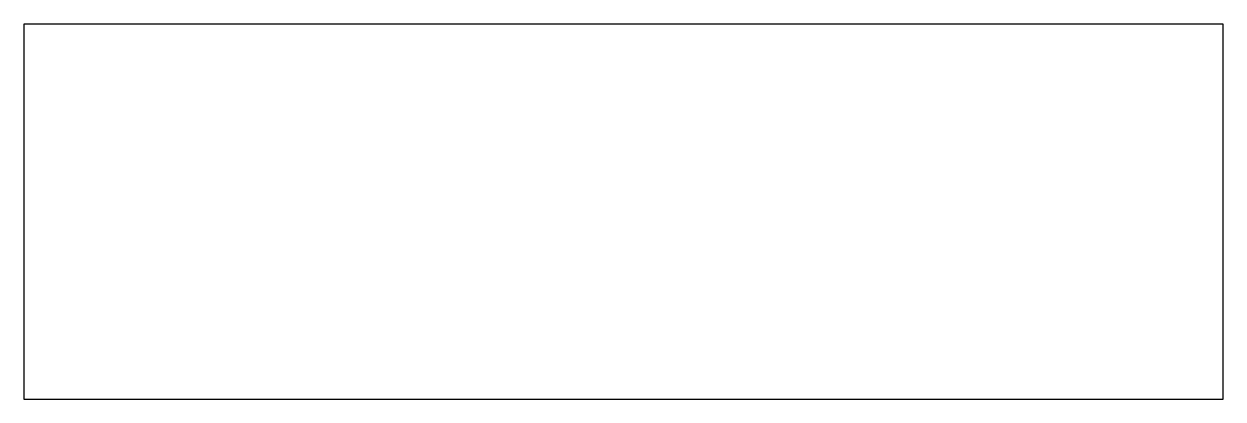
# Model space of a CAD drawing. Header units: millimetres. Extents: x -16 to 16, y 86 to 96.
import ezdxf

# ---------------------------------------------------------------- set-up
doc = ezdxf.new("R2010")
doc.units = ezdxf.units.MM
doc.layers.get('0').update_dxf_attribs({"linetype": 'CONTINUOUS'})

msp = doc.modelspace()

# ---------------------------------------------------------------- linework, layer by layer
msp.add_lwpolyline([(-16, 86), (16, 86), (16, 96), (-16, 96)], close=True)

doc.saveas('drawing.dxf')
